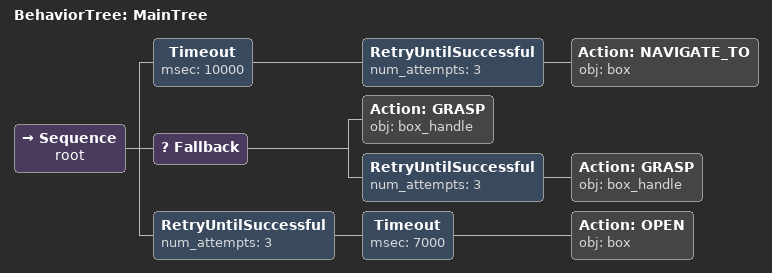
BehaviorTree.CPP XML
<root main_tree_to_execute="MainTree">
  <BehaviorTree ID="MainTree">
    <Sequence name="root">
      <!-- Timeout: Prevent stuck navigation to box -->
      <Timeout msec="10000">
        <RetryUntilSuccessful num_attempts="3">
          <Action ID="NAVIGATE_TO" obj="box"/>
        </RetryUntilSuccessful>
      </Timeout>
      <!-- Fallback: Robust grasp with retry if handle slips -->
      <Fallback>
        <Action ID="GRASP" obj="box_handle"/>
        <!-- Retry: Attempt grasp up to 3 times -->
        <RetryUntilSuccessful num_attempts="3">
          <Action ID="GRASP" obj="box_handle"/>
        </RetryUntilSuccessful>
      </Fallback>
      <!-- Retry: Robust opening in case of resistance -->
      <RetryUntilSuccessful num_attempts="3">
        <Timeout msec="7000">
          <Action ID="OPEN" obj="box"/>
        </Timeout>
      </RetryUntilSuccessful>
    </Sequence>
  </BehaviorTree>
</root>
